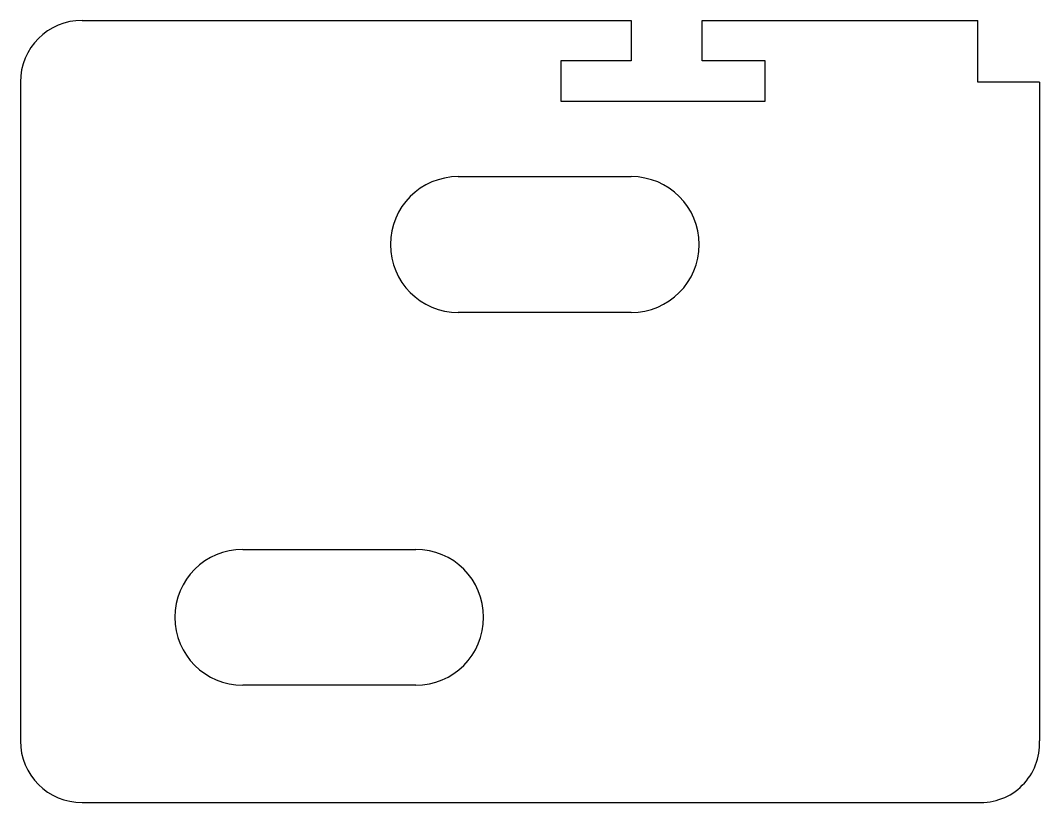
# Model space of a CAD drawing. Header units: millimetres. Extents: x 0 to 49.5, y 0 to 38.
import ezdxf

# ---------------------------------------------------------------- set-up
doc = ezdxf.new("R2010")
doc.units = ezdxf.units.MM

msp = doc.modelspace()

# ---------------------------------------------------------------- linework, layer by layer
at = {"color": 7, "linetype": 'Continuous'}
for p, q in [((3, 38), (29.67, 38)), ((29.67, 38), (29.67, 36.032)), ((33.116, 36.032), (33.116, 38)), ((33.116, 38), (46.5, 38)), ((46.5, 35), (46.5, 38)), ((29.67, 36.032), (26.25, 36.032)), ((26.25, 36.032), (26.25, 34.078)), ((36.171, 36.032), (33.116, 36.032)), ((36.171, 34.078), (36.171, 36.032)), ((0, 35), (0, 3)), ((49.5, 35), (46.5, 35)), ((49.5, 35), (49.5, 3)), ((26.25, 34.078), (36.171, 34.078)), ((21.27, 30.409), (29.67, 30.409)), ((29.67, 23.809), (21.27, 23.809)), ((10.8, 12.3), (19.2, 12.3)), ((19.2, 5.7), (10.8, 5.7)), ((3, 0), (46.5, 0))]:
    msp.add_line(p, q, dxfattribs=at)
for centre, radius, start, end in [((3, 35), 3, 90, 180), ((21.27, 27.109), 3.3, 90, 270), ((29.67, 27.109), 3.3, 270, 90), ((10.8, 9), 3.3, 90, 270), ((19.2, 9), 3.3, 270, 90), ((3, 3), 3, 180, 270), ((46.633, 2.867), 2.87, 267.3495, 2.6505)]:
    msp.add_arc(centre, radius, start, end, dxfattribs=at)

doc.saveas('drawing.dxf')
